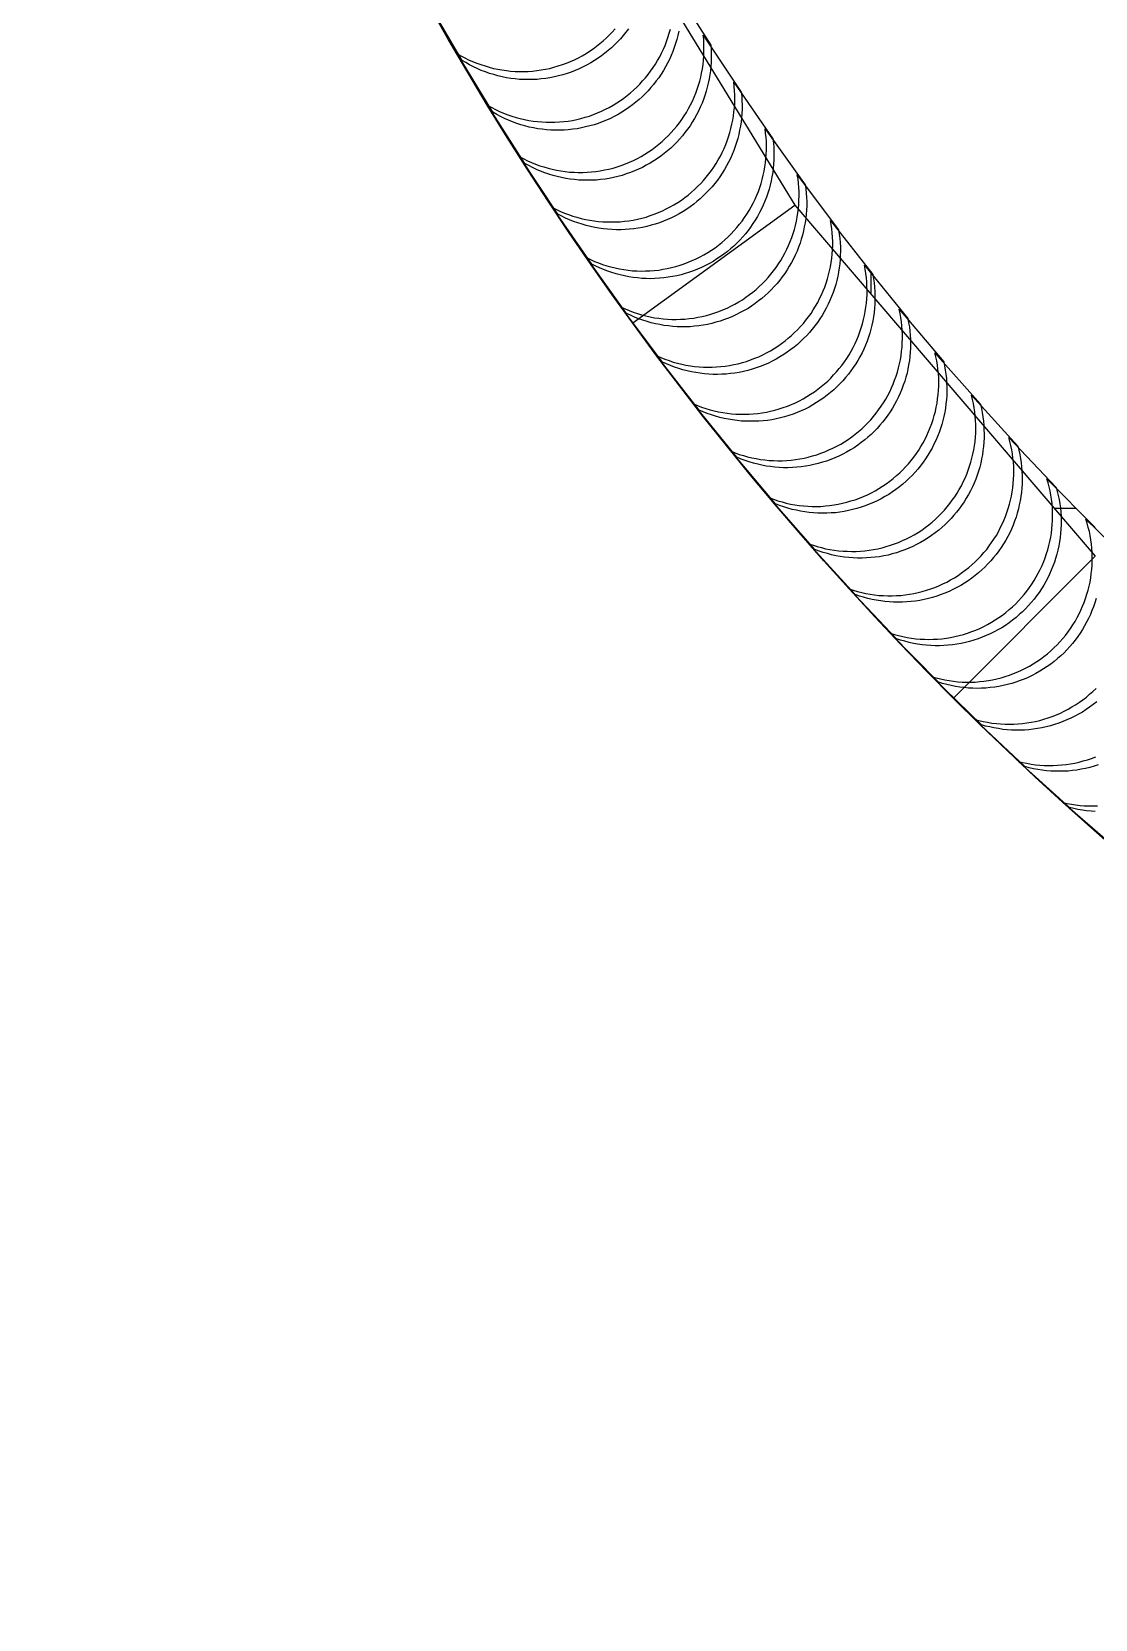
# Model space of a CAD drawing. Header units: metres. Extents: x -22.9 to 22.9, y -22.9 to 22.9.
# Drawn here: x -22.86 to -15.13, y -22.86 to -11.32 of the extents above; entities that cross this region are included whole.
import ezdxf

# ---------------------------------------------------------------- set-up
doc = ezdxf.new("R2010")
doc.units = ezdxf.units.M
for name, color, linetype in [('OBSERVED_CIRCULAR_SCAN', 3, 'Continuous'), ('SCAN_FOOTPRINTS', 5, 'Continuous'), ('TANK_BOUNDARY', 7, 'Continuous')]:
    doc.layers.add(name, color=color, linetype=linetype)

msp = doc.modelspace()

# ---------------------------------------------------------------- linework, layer by layer
at = {"layer": 'OBSERVED_CIRCULAR_SCAN'}
for p, q in [((-19.069, -9.716), (-17.315, -12.58)), ((-18.492, -13.435), (-17.315, -12.58)), ((-17.315, -12.58), (-15.133, -15.133)), ((-16.764, -13.066), (-16.764, -13.224)), ((-15.433, -14.783), (-15.273, -14.783)), ((-16.162, -16.162), (-15.133, -15.133))]:
    msp.add_line(p, q, dxfattribs=at)
at = {"layer": 'SCAN_FOOTPRINTS'}
for points in [[(-18.196, -10.996), (-17.927, -11.418), (-17.927, -11.418), (-17.925, -11.449), (-17.924, -11.48), (-17.924, -11.51), (-17.924, -11.541), (-17.926, -11.572), (-17.929, -11.603), (-17.933, -11.633), (-17.939, -11.663), (-17.945, -11.694), (-17.952, -11.724), (-17.96, -11.753), (-17.969, -11.783), (-17.979, -11.812), (-17.99, -11.84), (-18.003, -11.869), (-18.016, -11.897), (-18.03, -11.924), (-18.045, -11.951), (-18.061, -11.977), (-18.077, -12.003), (-18.095, -12.028), (-18.114, -12.053), (-18.133, -12.077), (-18.153, -12.1), (-18.174, -12.123), (-18.196, -12.145), (-18.218, -12.166), (-18.241, -12.186), (-18.265, -12.206), (-18.289, -12.224), (-18.315, -12.242), (-18.34, -12.259), (-18.367, -12.276), (-18.395, -12.291), (-18.423, -12.306), (-18.452, -12.32), (-18.481, -12.332), (-18.511, -12.344), (-18.541, -12.354), (-18.571, -12.364), (-18.602, -12.372), (-18.633, -12.379), (-18.664, -12.386), (-18.695, -12.391), (-18.727, -12.395), (-18.758, -12.398), (-18.79, -12.399), (-18.822, -12.4), (-18.854, -12.399), (-18.886, -12.398), (-18.917, -12.395), (-18.949, -12.391), (-18.98, -12.386), (-19.011, -12.38), (-19.042, -12.373), (-19.073, -12.365), (-19.103, -12.355), (-19.133, -12.345), (-19.163, -12.333), (-19.192, -12.321), (-19.221, -12.307), (-19.249, -12.293), (-19.277, -12.277), (-19.546, -11.855), (-19.546, -11.855), (-19.518, -11.871), (-19.49, -11.886), (-19.461, -11.899), (-19.432, -11.912), (-19.402, -11.923), (-19.372, -11.933), (-19.341, -11.943), (-19.311, -11.951), (-19.28, -11.958), (-19.249, -11.964), (-19.217, -11.969), (-19.186, -11.973), (-19.154, -11.976), (-19.122, -11.978), (-19.09, -11.978), (-19.059, -11.977), (-19.027, -11.976), (-18.995, -11.973), (-18.964, -11.969), (-18.932, -11.964), (-18.901, -11.958), (-18.87, -11.95), (-18.84, -11.942), (-18.809, -11.933), (-18.779, -11.922), (-18.75, -11.91), (-18.72, -11.898), (-18.692, -11.884), (-18.664, -11.87), (-18.636, -11.854), (-18.609, -11.837), (-18.583, -11.82), (-18.558, -11.803), (-18.534, -11.784), (-18.51, -11.764), (-18.487, -11.744), (-18.464, -11.723), (-18.442, -11.701), (-18.422, -11.678), (-18.401, -11.655), (-18.382, -11.631), (-18.364, -11.607), (-18.346, -11.581), (-18.329, -11.556), (-18.313, -11.529), (-18.298, -11.502), (-18.284, -11.475), (-18.271, -11.447), (-18.259, -11.419), (-18.248, -11.39), (-18.238, -11.361), (-18.228, -11.331), (-18.22, -11.302)], [(-18.525, -11.3), (-18.544, -11.324), (-18.563, -11.348), (-18.583, -11.371), (-18.605, -11.394), (-18.626, -11.416), (-18.649, -11.437), (-18.672, -11.457), (-18.696, -11.476), (-18.72, -11.495), (-18.746, -11.513), (-18.771, -11.529), (-18.798, -11.545), (-18.825, -11.561), (-18.854, -11.576), (-18.882, -11.589), (-18.912, -11.602), (-18.941, -11.613), (-18.971, -11.623), (-19.002, -11.633), (-19.032, -11.641), (-19.063, -11.648), (-19.095, -11.654), (-19.126, -11.659), (-19.158, -11.663), (-19.189, -11.666), (-19.221, -11.668), (-19.253, -11.668), (-19.285, -11.668), (-19.316, -11.666), (-19.348, -11.663), (-19.379, -11.659), (-19.411, -11.654), (-19.442, -11.648), (-19.473, -11.641), (-19.504, -11.632), (-19.534, -11.623), (-19.564, -11.612), (-19.594, -11.601), (-19.623, -11.588), (-19.651, -11.574), (-19.68, -11.56), (-19.707, -11.544), (-19.734, -11.528), (-19.987, -11.096)], [(-18.159, -11.317), (-18.166, -11.347), (-18.174, -11.377), (-18.182, -11.406), (-18.192, -11.435), (-18.203, -11.464), (-18.215, -11.493), (-18.227, -11.521), (-18.241, -11.548), (-18.256, -11.575), (-18.271, -11.602), (-18.287, -11.628), (-18.305, -11.654), (-18.323, -11.678), (-18.342, -11.703), (-18.362, -11.726), (-18.382, -11.749), (-18.404, -11.771), (-18.426, -11.793), (-18.448, -11.813), (-18.472, -11.833), (-18.496, -11.852), (-18.521, -11.871), (-18.546, -11.888), (-18.572, -11.904), (-18.6, -11.921), (-18.628, -11.936), (-18.656, -11.95), (-18.685, -11.963), (-18.715, -11.975), (-18.745, -11.986), (-18.775, -11.996), (-18.805, -12.005), (-18.836, -12.012), (-18.867, -12.019), (-18.898, -12.025), (-18.93, -12.029), (-18.962, -12.033), (-18.993, -12.035), (-19.025, -12.036), (-19.057, -12.036), (-19.089, -12.035), (-19.12, -12.033), (-19.152, -12.029), (-19.183, -12.025), (-19.215, -12.019), (-19.246, -12.013), (-19.277, -12.005), (-19.307, -11.996), (-19.337, -11.986), (-19.367, -11.975), (-19.396, -11.963), (-19.425, -11.95), (-19.454, -11.936), (-19.482, -11.921), (-19.509, -11.905), (-19.77, -11.478), (-19.77, -11.478), (-19.742, -11.494), (-19.714, -11.509), (-19.686, -11.523), (-19.657, -11.536), (-19.627, -11.548), (-19.598, -11.559), (-19.567, -11.569), (-19.537, -11.578), (-19.506, -11.586), (-19.475, -11.592), (-19.444, -11.598), (-19.412, -11.602), (-19.381, -11.606), (-19.349, -11.608), (-19.317, -11.609), (-19.285, -11.609), (-19.254, -11.608), (-19.222, -11.606), (-19.19, -11.602), (-19.159, -11.598), (-19.127, -11.592), (-19.096, -11.586), (-19.066, -11.578), (-19.035, -11.569), (-19.005, -11.559), (-18.975, -11.548), (-18.946, -11.536), (-18.917, -11.523), (-18.888, -11.509), (-18.86, -11.494), (-18.833, -11.478), (-18.807, -11.461), (-18.781, -11.444), (-18.756, -11.426), (-18.732, -11.406), (-18.709, -11.387), (-18.686, -11.366), (-18.664, -11.345), (-18.642, -11.322), (-18.622, -11.299)], [(-15.127, -15.441), (-15.136, -15.471), (-15.146, -15.5), (-15.157, -15.528), (-15.169, -15.557), (-15.182, -15.585), (-15.196, -15.612), (-15.211, -15.639), (-15.226, -15.666), (-15.243, -15.692), (-15.26, -15.717), (-15.279, -15.742), (-15.298, -15.766), (-15.318, -15.789), (-15.339, -15.812), (-15.36, -15.834), (-15.383, -15.856), (-15.407, -15.877), (-15.432, -15.897), (-15.457, -15.917), (-15.483, -15.935), (-15.509, -15.952), (-15.536, -15.969), (-15.564, -15.985), (-15.592, -15.999), (-15.621, -16.013), (-15.65, -16.026), (-15.68, -16.037), (-15.71, -16.048), (-15.74, -16.057), (-15.771, -16.065), (-15.802, -16.073), (-15.833, -16.079), (-15.864, -16.084), (-15.896, -16.088), (-15.928, -16.091), (-15.959, -16.092), (-15.991, -16.093), (-16.023, -16.092), (-16.055, -16.091), (-16.086, -16.088), (-16.118, -16.084), (-16.149, -16.079), (-16.18, -16.073), (-16.211, -16.066), (-16.242, -16.058), (-16.272, -16.048), (-16.623, -15.692), (-16.623, -15.692), (-16.593, -15.701), (-16.562, -15.71), (-16.531, -15.717), (-16.5, -15.723), (-16.469, -15.728), (-16.437, -15.732), (-16.406, -15.735), (-16.374, -15.736), (-16.342, -15.737), (-16.31, -15.736), (-16.279, -15.735), (-16.247, -15.732), (-16.215, -15.728), (-16.184, -15.723), (-16.153, -15.717), (-16.122, -15.709), (-16.091, -15.701), (-16.061, -15.691), (-16.031, -15.681), (-16.001, -15.669), (-15.972, -15.657), (-15.943, -15.643), (-15.915, -15.629), (-15.887, -15.613), (-15.86, -15.596), (-15.834, -15.579), (-15.808, -15.56), (-15.783, -15.541), (-15.758, -15.521), (-15.734, -15.5), (-15.711, -15.478), (-15.69, -15.456), (-15.669, -15.433), (-15.649, -15.41), (-15.63, -15.386), (-15.611, -15.361), (-15.594, -15.336), (-15.577, -15.31), (-15.562, -15.283), (-15.547, -15.256), (-15.533, -15.229), (-15.52, -15.201), (-15.508, -15.172), (-15.497, -15.144), (-15.487, -15.114), (-15.478, -15.085), (-15.47, -15.055), (-15.463, -15.025), (-15.457, -14.995), (-15.452, -14.965), (-15.448, -14.934), (-15.446, -14.903), (-15.444, -14.873), (-15.443, -14.842), (-15.443, -14.811), (-15.445, -14.78), (-15.447, -14.75), (-15.451, -14.719), (-15.455, -14.689), (-15.461, -14.658), (-15.468, -14.628), (-15.475, -14.598), (-15.484, -14.569), (-15.133, -14.925)], [(-15.123, -16.191), (-15.148, -16.211), (-15.174, -16.229), (-15.2, -16.248), (-15.227, -16.265), (-15.254, -16.281), (-15.282, -16.296), (-15.31, -16.31), (-15.339, -16.323), (-15.369, -16.335), (-15.399, -16.346), (-15.429, -16.356), (-15.459, -16.365), (-15.49, -16.373), (-15.521, -16.38), (-15.552, -16.386), (-15.584, -16.39), (-15.615, -16.394), (-15.647, -16.396), (-15.679, -16.397), (-15.711, -16.397), (-15.742, -16.396), (-15.774, -16.394), (-15.806, -16.391), (-15.837, -16.386), (-15.869, -16.381), (-15.9, -16.374), (-15.93, -16.367), (-15.961, -16.358), (-16.319, -16.009), (-16.319, -16.009), (-16.288, -16.017), (-16.257, -16.025), (-16.226, -16.032), (-16.195, -16.037), (-16.164, -16.042), (-16.132, -16.045), (-16.1, -16.047), (-16.068, -16.048), (-16.037, -16.048), (-16.005, -16.047), (-15.973, -16.044), (-15.942, -16.041), (-15.91, -16.036), (-15.879, -16.031), (-15.848, -16.024), (-15.817, -16.016), (-15.787, -16.007), (-15.756, -15.997), (-15.727, -15.986), (-15.697, -15.974), (-15.668, -15.961), (-15.64, -15.947), (-15.612, -15.931), (-15.584, -15.915), (-15.558, -15.898), (-15.531, -15.88), (-15.506, -15.861), (-15.481, -15.841), (-15.457, -15.821), (-15.434, -15.799), (-15.411, -15.777), (-15.39, -15.754), (-15.37, -15.731), (-15.35, -15.708), (-15.331, -15.683), (-15.313, -15.658), (-15.296, -15.632), (-15.28, -15.606), (-15.265, -15.579), (-15.251, -15.552), (-15.237, -15.524), (-15.225, -15.496), (-15.214, -15.468), (-15.203, -15.439), (-15.194, -15.409), (-15.185, -15.38), (-15.178, -15.35), (-15.171, -15.32), (-15.166, -15.289), (-15.162, -15.259), (-15.159, -15.228), (-15.156, -15.197), (-15.155, -15.167), (-15.155, -15.136), (-15.156, -15.105), (-15.158, -15.074), (-15.161, -15.044), (-15.165, -15.013), (-15.17, -14.983), (-15.176, -14.953), (-15.184, -14.923), (-15.192, -14.893), (-15.201, -14.864), (-14.843, -15.213)], [(-15.112, -16.65), (-15.142, -16.659), (-15.173, -16.668), (-15.204, -16.675), (-15.235, -16.681), (-15.266, -16.687), (-15.298, -16.691), (-15.329, -16.694), (-15.361, -16.695), (-15.393, -16.696), (-15.425, -16.696), (-15.456, -16.694), (-15.488, -16.692), (-15.519, -16.688), (-15.551, -16.683), (-15.582, -16.677), (-15.613, -16.67), (-15.644, -16.662), (-16.008, -16.319), (-16.008, -16.319), (-15.978, -16.327), (-15.947, -16.334), (-15.915, -16.34), (-15.884, -16.345), (-15.852, -16.349), (-15.821, -16.352), (-15.789, -16.353), (-15.757, -16.354), (-15.725, -16.353), (-15.694, -16.351), (-15.662, -16.348), (-15.63, -16.344), (-15.599, -16.339), (-15.568, -16.333), (-15.537, -16.326), (-15.506, -16.317), (-15.476, -16.308), (-15.446, -16.297), (-15.416, -16.285), (-15.387, -16.273), (-15.359, -16.259), (-15.33, -16.244), (-15.303, -16.228), (-15.276, -16.212), (-15.249, -16.194), (-15.223, -16.176), (-15.198, -16.156), (-15.174, -16.136), (-15.15, -16.115), (-15.127, -16.093)], [(-15.133, -16.988), (-15.164, -16.986), (-15.196, -16.983), (-15.227, -16.979), (-15.259, -16.973), (-15.29, -16.967), (-15.321, -16.959), (-15.692, -16.624), (-15.692, -16.624), (-15.661, -16.631), (-15.63, -16.638), (-15.598, -16.643), (-15.567, -16.648), (-15.535, -16.651), (-15.504, -16.653), (-15.472, -16.654), (-15.44, -16.654), (-15.408, -16.652), (-15.377, -16.65), (-15.345, -16.646), (-15.314, -16.642), (-15.282, -16.636), (-15.251, -16.629), (-15.22, -16.621), (-15.19, -16.612), (-15.16, -16.602), (-15.13, -16.591)], [(-14.992, -17.25), (-15.369, -16.922), (-15.369, -16.922), (-15.338, -16.929), (-15.307, -16.935), (-15.276, -16.94), (-15.244, -16.944), (-15.213, -16.946), (-15.181, -16.948), (-15.149, -16.948), (-15.117, -16.947)]]:
    msp.add_lwpolyline(points, dxfattribs=at)
for points in [[(-17.705, -11.76), (-17.702, -11.791), (-17.7, -11.822), (-17.699, -11.853), (-17.699, -11.883), (-17.701, -11.914), (-17.703, -11.945), (-17.707, -11.976), (-17.711, -12.006), (-17.717, -12.036), (-17.723, -12.066), (-17.731, -12.096), (-17.739, -12.126), (-17.749, -12.155), (-17.76, -12.184), (-17.771, -12.212), (-17.784, -12.241), (-17.797, -12.268), (-17.812, -12.295), (-17.827, -12.322), (-17.843, -12.348), (-17.861, -12.374), (-17.879, -12.399), (-17.898, -12.423), (-17.917, -12.447), (-17.938, -12.47), (-17.959, -12.492), (-17.981, -12.514), (-18.004, -12.534), (-18.027, -12.554), (-18.051, -12.573), (-18.076, -12.592), (-18.101, -12.609), (-18.128, -12.626), (-18.156, -12.643), (-18.183, -12.658), (-18.212, -12.672), (-18.241, -12.685), (-18.27, -12.697), (-18.3, -12.708), (-18.33, -12.718), (-18.361, -12.727), (-18.391, -12.735), (-18.422, -12.742), (-18.454, -12.748), (-18.485, -12.752), (-18.517, -12.756), (-18.549, -12.758), (-18.58, -12.759), (-18.612, -12.759), (-18.644, -12.758), (-18.676, -12.756), (-18.707, -12.753), (-18.739, -12.749), (-18.77, -12.743), (-18.801, -12.736), (-18.832, -12.729), (-18.862, -12.72), (-18.893, -12.71), (-18.923, -12.699), (-18.952, -12.687), (-18.981, -12.674), (-19.01, -12.66), (-19.038, -12.645), (-19.314, -12.229), (-19.314, -12.229), (-19.286, -12.244), (-19.258, -12.258), (-19.229, -12.271), (-19.199, -12.283), (-19.169, -12.294), (-19.139, -12.303), (-19.108, -12.312), (-19.078, -12.32), (-19.047, -12.326), (-19.015, -12.332), (-18.984, -12.336), (-18.952, -12.34), (-18.92, -12.342), (-18.889, -12.343), (-18.857, -12.343), (-18.825, -12.341), (-18.793, -12.339), (-18.762, -12.336), (-18.73, -12.331), (-18.699, -12.325), (-18.668, -12.319), (-18.637, -12.311), (-18.607, -12.302), (-18.577, -12.292), (-18.547, -12.281), (-18.517, -12.268), (-18.488, -12.255), (-18.46, -12.241), (-18.432, -12.226), (-18.405, -12.21), (-18.378, -12.193), (-18.353, -12.175), (-18.328, -12.157), (-18.304, -12.138), (-18.28, -12.118), (-18.258, -12.097), (-18.235, -12.075), (-18.214, -12.053), (-18.194, -12.03), (-18.174, -12.007), (-18.155, -11.982), (-18.137, -11.957), (-18.12, -11.932), (-18.104, -11.906), (-18.088, -11.879), (-18.074, -11.852), (-18.06, -11.824), (-18.048, -11.796), (-18.036, -11.767), (-18.026, -11.738), (-18.016, -11.709), (-18.007, -11.68), (-18, -11.65), (-17.993, -11.62), (-17.988, -11.589), (-17.983, -11.559), (-17.98, -11.528), (-17.977, -11.498), (-17.976, -11.467), (-17.976, -11.436), (-17.976, -11.405), (-17.978, -11.375), (-17.981, -11.344), (-17.705, -11.76)], [(-17.475, -12.098), (-17.472, -12.129), (-17.469, -12.16), (-17.468, -12.191), (-17.468, -12.221), (-17.469, -12.252), (-17.47, -12.283), (-17.473, -12.314), (-17.477, -12.344), (-17.482, -12.374), (-17.488, -12.405), (-17.495, -12.435), (-17.503, -12.464), (-17.512, -12.494), (-17.522, -12.523), (-17.533, -12.552), (-17.545, -12.58), (-17.558, -12.608), (-17.572, -12.635), (-17.587, -12.662), (-17.603, -12.689), (-17.62, -12.715), (-17.637, -12.74), (-17.656, -12.765), (-17.675, -12.789), (-17.695, -12.812), (-17.716, -12.835), (-17.737, -12.857), (-17.76, -12.878), (-17.783, -12.898), (-17.806, -12.918), (-17.831, -12.937), (-17.856, -12.955), (-17.882, -12.972), (-17.909, -12.989), (-17.937, -13.005), (-17.965, -13.019), (-17.994, -13.033), (-18.023, -13.046), (-18.052, -13.058), (-18.082, -13.068), (-18.113, -13.078), (-18.143, -13.086), (-18.174, -13.094), (-18.205, -13.1), (-18.237, -13.105), (-18.268, -13.109), (-18.3, -13.112), (-18.332, -13.114), (-18.363, -13.115), (-18.395, -13.114), (-18.427, -13.113), (-18.459, -13.11), (-18.49, -13.106), (-18.522, -13.101), (-18.553, -13.095), (-18.584, -13.088), (-18.615, -13.08), (-18.645, -13.071), (-18.675, -13.061), (-18.705, -13.049), (-18.734, -13.037), (-18.763, -13.023), (-18.791, -13.009), (-19.076, -12.598), (-19.076, -12.598), (-19.047, -12.612), (-19.018, -12.626), (-18.989, -12.638), (-18.96, -12.649), (-18.929, -12.66), (-18.899, -12.669), (-18.868, -12.677), (-18.837, -12.684), (-18.806, -12.69), (-18.775, -12.695), (-18.743, -12.699), (-18.712, -12.701), (-18.68, -12.703), (-18.648, -12.703), (-18.616, -12.703), (-18.584, -12.701), (-18.553, -12.698), (-18.521, -12.694), (-18.49, -12.689), (-18.459, -12.682), (-18.428, -12.675), (-18.397, -12.667), (-18.367, -12.657), (-18.337, -12.646), (-18.307, -12.635), (-18.278, -12.622), (-18.25, -12.608), (-18.221, -12.594), (-18.194, -12.578), (-18.167, -12.561), (-18.14, -12.544), (-18.115, -12.526), (-18.091, -12.507), (-18.067, -12.487), (-18.044, -12.467), (-18.022, -12.446), (-18, -12.424), (-17.979, -12.401), (-17.959, -12.378), (-17.94, -12.354), (-17.922, -12.329), (-17.904, -12.304), (-17.887, -12.278), (-17.872, -12.251), (-17.857, -12.224), (-17.843, -12.197), (-17.83, -12.169), (-17.818, -12.14), (-17.807, -12.112), (-17.797, -12.083), (-17.788, -12.053), (-17.78, -12.023), (-17.773, -11.993), (-17.767, -11.963), (-17.762, -11.933), (-17.758, -11.902), (-17.755, -11.872), (-17.753, -11.841), (-17.752, -11.81), (-17.753, -11.779), (-17.754, -11.749), (-17.756, -11.718), (-17.76, -11.687), (-17.475, -12.098)], [(-17.24, -12.432), (-17.236, -12.463), (-17.233, -12.493), (-17.231, -12.524), (-17.23, -12.555), (-17.23, -12.585), (-17.231, -12.616), (-17.233, -12.647), (-17.237, -12.678), (-17.241, -12.708), (-17.247, -12.738), (-17.253, -12.768), (-17.26, -12.798), (-17.269, -12.828), (-17.278, -12.857), (-17.289, -12.886), (-17.3, -12.915), (-17.313, -12.943), (-17.326, -12.971), (-17.341, -12.998), (-17.356, -13.025), (-17.372, -13.051), (-17.389, -13.077), (-17.407, -13.102), (-17.426, -13.126), (-17.445, -13.15), (-17.466, -13.173), (-17.487, -13.195), (-17.509, -13.217), (-17.532, -13.238), (-17.555, -13.258), (-17.579, -13.277), (-17.604, -13.295), (-17.63, -13.314), (-17.656, -13.331), (-17.684, -13.347), (-17.712, -13.362), (-17.74, -13.376), (-17.769, -13.39), (-17.798, -13.402), (-17.828, -13.413), (-17.858, -13.423), (-17.889, -13.432), (-17.919, -13.44), (-17.95, -13.447), (-17.982, -13.453), (-18.013, -13.458), (-18.045, -13.461), (-18.076, -13.464), (-18.108, -13.465), (-18.14, -13.465), (-18.172, -13.464), (-18.203, -13.462), (-18.235, -13.459), (-18.267, -13.455), (-18.298, -13.449), (-18.329, -13.443), (-18.36, -13.435), (-18.39, -13.427), (-18.421, -13.417), (-18.451, -13.406), (-18.48, -13.394), (-18.509, -13.381), (-18.538, -13.367), (-18.83, -12.962), (-18.83, -12.962), (-18.801, -12.976), (-18.772, -12.989), (-18.743, -13), (-18.713, -13.011), (-18.683, -13.021), (-18.652, -13.03), (-18.621, -13.037), (-18.59, -13.044), (-18.559, -13.049), (-18.527, -13.053), (-18.496, -13.057), (-18.464, -13.059), (-18.432, -13.06), (-18.4, -13.059), (-18.369, -13.058), (-18.337, -13.056), (-18.305, -13.052), (-18.274, -13.047), (-18.243, -13.042), (-18.212, -13.035), (-18.181, -13.027), (-18.15, -13.018), (-18.12, -13.008), (-18.091, -12.996), (-18.061, -12.984), (-18.032, -12.971), (-18.004, -12.957), (-17.976, -12.941), (-17.949, -12.925), (-17.922, -12.908), (-17.896, -12.89), (-17.871, -12.871), (-17.847, -12.852), (-17.824, -12.832), (-17.801, -12.811), (-17.779, -12.79), (-17.758, -12.767), (-17.738, -12.744), (-17.718, -12.72), (-17.699, -12.696), (-17.681, -12.671), (-17.664, -12.645), (-17.648, -12.619), (-17.633, -12.592), (-17.619, -12.565), (-17.605, -12.537), (-17.593, -12.509), (-17.581, -12.481), (-17.571, -12.452), (-17.561, -12.422), (-17.553, -12.393), (-17.545, -12.363), (-17.539, -12.333), (-17.533, -12.302), (-17.529, -12.272), (-17.526, -12.241), (-17.524, -12.211), (-17.522, -12.18), (-17.522, -12.149), (-17.523, -12.118), (-17.525, -12.088), (-17.528, -12.057), (-17.532, -12.026), (-17.24, -12.432)], [(-16.998, -12.761), (-16.993, -12.791), (-16.989, -12.822), (-16.987, -12.853), (-16.985, -12.883), (-16.985, -12.914), (-16.986, -12.945), (-16.987, -12.976), (-16.99, -13.006), (-16.994, -13.037), (-16.999, -13.067), (-17.004, -13.098), (-17.011, -13.128), (-17.019, -13.157), (-17.028, -13.187), (-17.038, -13.216), (-17.049, -13.245), (-17.061, -13.273), (-17.074, -13.301), (-17.088, -13.329), (-17.102, -13.356), (-17.118, -13.382), (-17.135, -13.408), (-17.152, -13.434), (-17.17, -13.458), (-17.189, -13.482), (-17.209, -13.506), (-17.23, -13.529), (-17.252, -13.551), (-17.274, -13.572), (-17.297, -13.593), (-17.321, -13.612), (-17.345, -13.631), (-17.371, -13.65), (-17.397, -13.667), (-17.424, -13.684), (-17.452, -13.7), (-17.48, -13.715), (-17.508, -13.729), (-17.537, -13.741), (-17.567, -13.753), (-17.597, -13.764), (-17.627, -13.774), (-17.658, -13.782), (-17.689, -13.79), (-17.72, -13.796), (-17.751, -13.801), (-17.783, -13.805), (-17.814, -13.808), (-17.846, -13.81), (-17.878, -13.811), (-17.91, -13.811), (-17.941, -13.809), (-17.973, -13.807), (-18.005, -13.803), (-18.036, -13.798), (-18.067, -13.793), (-18.098, -13.786), (-18.129, -13.778), (-18.159, -13.768), (-18.19, -13.758), (-18.219, -13.747), (-18.249, -13.735), (-18.277, -13.721), (-18.578, -13.321), (-18.578, -13.321), (-18.549, -13.335), (-18.519, -13.347), (-18.49, -13.358), (-18.46, -13.368), (-18.429, -13.378), (-18.398, -13.386), (-18.367, -13.393), (-18.336, -13.399), (-18.305, -13.403), (-18.273, -13.407), (-18.241, -13.41), (-18.21, -13.411), (-18.178, -13.411), (-18.146, -13.41), (-18.114, -13.409), (-18.083, -13.405), (-18.051, -13.401), (-18.02, -13.396), (-17.989, -13.39), (-17.958, -13.382), (-17.927, -13.374), (-17.897, -13.364), (-17.867, -13.353), (-17.838, -13.342), (-17.808, -13.329), (-17.78, -13.315), (-17.752, -13.3), (-17.724, -13.284), (-17.697, -13.268), (-17.671, -13.25), (-17.645, -13.231), (-17.621, -13.212), (-17.597, -13.193), (-17.574, -13.172), (-17.552, -13.151), (-17.53, -13.129), (-17.51, -13.106), (-17.49, -13.083), (-17.47, -13.058), (-17.452, -13.034), (-17.435, -13.008), (-17.418, -12.982), (-17.402, -12.956), (-17.388, -12.929), (-17.374, -12.901), (-17.361, -12.873), (-17.349, -12.845), (-17.338, -12.816), (-17.328, -12.787), (-17.319, -12.757), (-17.311, -12.728), (-17.305, -12.698), (-17.299, -12.667), (-17.294, -12.637), (-17.29, -12.606), (-17.287, -12.576), (-17.286, -12.545), (-17.285, -12.514), (-17.285, -12.483), (-17.287, -12.453), (-17.289, -12.422), (-17.293, -12.391), (-17.298, -12.361), (-16.998, -12.761)], [(-16.749, -13.085), (-16.744, -13.116), (-16.74, -13.146), (-16.737, -13.177), (-16.735, -13.207), (-16.734, -13.238), (-16.734, -13.269), (-16.735, -13.3), (-16.737, -13.33), (-16.74, -13.361), (-16.744, -13.392), (-16.75, -13.422), (-16.756, -13.452), (-16.763, -13.482), (-16.772, -13.512), (-16.781, -13.541), (-16.791, -13.57), (-16.803, -13.599), (-16.815, -13.627), (-16.828, -13.655), (-16.843, -13.682), (-16.858, -13.709), (-16.874, -13.735), (-16.891, -13.761), (-16.909, -13.786), (-16.927, -13.81), (-16.947, -13.834), (-16.967, -13.857), (-16.988, -13.88), (-17.01, -13.901), (-17.033, -13.922), (-17.056, -13.943), (-17.08, -13.962), (-17.105, -13.981), (-17.131, -13.999), (-17.158, -14.016), (-17.185, -14.033), (-17.213, -14.048), (-17.241, -14.063), (-17.27, -14.076), (-17.299, -14.088), (-17.329, -14.099), (-17.359, -14.11), (-17.39, -14.119), (-17.42, -14.127), (-17.452, -14.134), (-17.483, -14.14), (-17.514, -14.145), (-17.546, -14.148), (-17.577, -14.151), (-17.609, -14.152), (-17.641, -14.152), (-17.673, -14.152), (-17.704, -14.15), (-17.736, -14.147), (-17.768, -14.142), (-17.799, -14.137), (-17.83, -14.131), (-17.861, -14.123), (-17.892, -14.115), (-17.922, -14.105), (-17.952, -14.094), (-17.981, -14.083), (-18.01, -14.07), (-18.318, -13.676), (-18.318, -13.676), (-18.289, -13.689), (-18.26, -13.7), (-18.23, -13.711), (-18.199, -13.721), (-18.169, -13.729), (-18.138, -13.737), (-18.107, -13.743), (-18.075, -13.748), (-18.044, -13.753), (-18.012, -13.756), (-17.98, -13.758), (-17.949, -13.758), (-17.917, -13.758), (-17.885, -13.757), (-17.853, -13.754), (-17.822, -13.75), (-17.79, -13.746), (-17.759, -13.74), (-17.728, -13.733), (-17.697, -13.725), (-17.667, -13.716), (-17.637, -13.705), (-17.607, -13.694), (-17.578, -13.682), (-17.549, -13.668), (-17.521, -13.654), (-17.493, -13.639), (-17.466, -13.622), (-17.439, -13.605), (-17.413, -13.587), (-17.387, -13.568), (-17.364, -13.548), (-17.34, -13.528), (-17.318, -13.507), (-17.296, -13.486), (-17.275, -13.463), (-17.254, -13.44), (-17.235, -13.416), (-17.216, -13.392), (-17.198, -13.367), (-17.182, -13.341), (-17.165, -13.315), (-17.15, -13.288), (-17.136, -13.26), (-17.123, -13.233), (-17.11, -13.204), (-17.099, -13.176), (-17.089, -13.147), (-17.079, -13.117), (-17.071, -13.088), (-17.064, -13.058), (-17.057, -13.028), (-17.052, -12.997), (-17.048, -12.967), (-17.045, -12.936), (-17.043, -12.906), (-17.041, -12.875), (-17.041, -12.844), (-17.042, -12.813), (-17.045, -12.783), (-17.048, -12.752), (-17.052, -12.721), (-17.057, -12.691), (-16.749, -13.085)], [(-16.495, -13.405), (-16.489, -13.435), (-16.484, -13.465), (-16.481, -13.496), (-16.478, -13.526), (-16.476, -13.557), (-16.476, -13.588), (-16.476, -13.619), (-16.478, -13.65), (-16.48, -13.68), (-16.484, -13.711), (-16.489, -13.741), (-16.494, -13.772), (-16.501, -13.802), (-16.509, -13.831), (-16.518, -13.861), (-16.528, -13.89), (-16.538, -13.919), (-16.55, -13.947), (-16.563, -13.975), (-16.577, -14.003), (-16.591, -14.03), (-16.607, -14.057), (-16.623, -14.083), (-16.641, -14.108), (-16.659, -14.133), (-16.678, -14.157), (-16.698, -14.181), (-16.718, -14.204), (-16.74, -14.226), (-16.762, -14.247), (-16.785, -14.268), (-16.808, -14.287), (-16.833, -14.307), (-16.859, -14.326), (-16.885, -14.344), (-16.912, -14.36), (-16.94, -14.376), (-16.968, -14.391), (-16.997, -14.405), (-17.026, -14.418), (-17.055, -14.43), (-17.085, -14.441), (-17.115, -14.45), (-17.146, -14.459), (-17.177, -14.467), (-17.208, -14.473), (-17.239, -14.478), (-17.271, -14.483), (-17.302, -14.486), (-17.334, -14.488), (-17.366, -14.489), (-17.398, -14.489), (-17.429, -14.487), (-17.461, -14.485), (-17.493, -14.481), (-17.524, -14.477), (-17.555, -14.471), (-17.586, -14.464), (-17.617, -14.456), (-17.648, -14.447), (-17.678, -14.437), (-17.707, -14.426), (-17.737, -14.413), (-18.052, -14.025), (-18.052, -14.025), (-18.023, -14.037), (-17.993, -14.049), (-17.963, -14.059), (-17.932, -14.068), (-17.902, -14.076), (-17.871, -14.083), (-17.839, -14.088), (-17.808, -14.093), (-17.776, -14.097), (-17.745, -14.099), (-17.713, -14.1), (-17.681, -14.101), (-17.649, -14.1), (-17.618, -14.098), (-17.586, -14.095), (-17.554, -14.09), (-17.523, -14.085), (-17.492, -14.078), (-17.461, -14.071), (-17.43, -14.062), (-17.4, -14.052), (-17.37, -14.042), (-17.341, -14.03), (-17.312, -14.017), (-17.283, -14.003), (-17.255, -13.988), (-17.228, -13.972), (-17.201, -13.955), (-17.174, -13.938), (-17.149, -13.919), (-17.124, -13.899), (-17.1, -13.88), (-17.077, -13.859), (-17.055, -13.838), (-17.034, -13.815), (-17.013, -13.793), (-16.993, -13.769), (-16.974, -13.745), (-16.956, -13.72), (-16.938, -13.695), (-16.922, -13.668), (-16.906, -13.642), (-16.892, -13.615), (-16.878, -13.587), (-16.865, -13.559), (-16.854, -13.531), (-16.843, -13.502), (-16.833, -13.473), (-16.824, -13.443), (-16.816, -13.413), (-16.81, -13.383), (-16.804, -13.353), (-16.799, -13.323), (-16.796, -13.292), (-16.793, -13.261), (-16.791, -13.231), (-16.791, -13.2), (-16.792, -13.169), (-16.793, -13.138), (-16.796, -13.108), (-16.799, -13.077), (-16.804, -13.047), (-16.81, -13.016), (-16.495, -13.405)], [(-16.234, -13.719), (-16.228, -13.749), (-16.223, -13.779), (-16.218, -13.81), (-16.215, -13.841), (-16.213, -13.871), (-16.212, -13.902), (-16.212, -13.933), (-16.212, -13.964), (-16.214, -13.994), (-16.218, -14.025), (-16.222, -14.056), (-16.227, -14.086), (-16.233, -14.116), (-16.24, -14.146), (-16.248, -14.176), (-16.258, -14.205), (-16.268, -14.234), (-16.279, -14.263), (-16.291, -14.291), (-16.305, -14.319), (-16.319, -14.346), (-16.334, -14.373), (-16.35, -14.399), (-16.366, -14.425), (-16.384, -14.45), (-16.403, -14.475), (-16.422, -14.499), (-16.442, -14.522), (-16.463, -14.545), (-16.485, -14.566), (-16.508, -14.588), (-16.531, -14.608), (-16.555, -14.628), (-16.581, -14.647), (-16.607, -14.665), (-16.633, -14.683), (-16.661, -14.699), (-16.688, -14.715), (-16.717, -14.729), (-16.745, -14.742), (-16.775, -14.755), (-16.804, -14.766), (-16.834, -14.777), (-16.865, -14.786), (-16.896, -14.794), (-16.927, -14.801), (-16.958, -14.807), (-16.989, -14.812), (-17.021, -14.816), (-17.052, -14.818), (-17.084, -14.82), (-17.116, -14.82), (-17.148, -14.819), (-17.18, -14.818), (-17.211, -14.815), (-17.243, -14.811), (-17.274, -14.805), (-17.305, -14.799), (-17.336, -14.792), (-17.367, -14.783), (-17.397, -14.774), (-17.427, -14.763), (-17.457, -14.751), (-17.779, -14.369), (-17.779, -14.369), (-17.75, -14.381), (-17.72, -14.392), (-17.689, -14.401), (-17.659, -14.41), (-17.628, -14.417), (-17.597, -14.423), (-17.565, -14.429), (-17.534, -14.433), (-17.502, -14.436), (-17.47, -14.437), (-17.439, -14.438), (-17.407, -14.438), (-17.375, -14.436), (-17.343, -14.434), (-17.312, -14.43), (-17.28, -14.425), (-17.249, -14.419), (-17.218, -14.412), (-17.187, -14.404), (-17.157, -14.395), (-17.127, -14.384), (-17.097, -14.373), (-17.068, -14.36), (-17.039, -14.347), (-17.011, -14.333), (-16.983, -14.317), (-16.956, -14.301), (-16.929, -14.283), (-16.903, -14.265), (-16.878, -14.246), (-16.853, -14.226), (-16.83, -14.206), (-16.808, -14.184), (-16.786, -14.163), (-16.765, -14.14), (-16.745, -14.117), (-16.725, -14.093), (-16.707, -14.068), (-16.689, -14.043), (-16.672, -14.017), (-16.656, -13.991), (-16.641, -13.964), (-16.627, -13.937), (-16.614, -13.909), (-16.602, -13.881), (-16.591, -13.852), (-16.58, -13.823), (-16.571, -13.794), (-16.563, -13.764), (-16.556, -13.734), (-16.549, -13.704), (-16.544, -13.674), (-16.54, -13.643), (-16.537, -13.612), (-16.535, -13.582), (-16.534, -13.551), (-16.534, -13.52), (-16.535, -13.489), (-16.538, -13.459), (-16.541, -13.428), (-16.545, -13.397), (-16.55, -13.367), (-16.557, -13.337), (-16.234, -13.719)], [(-15.968, -14.028), (-15.961, -14.058), (-15.955, -14.089), (-15.95, -14.119), (-15.946, -14.15), (-15.943, -14.18), (-15.942, -14.211), (-15.941, -14.242), (-15.941, -14.273), (-15.943, -14.303), (-15.945, -14.334), (-15.949, -14.365), (-15.953, -14.395), (-15.959, -14.425), (-15.965, -14.455), (-15.973, -14.485), (-15.982, -14.515), (-15.991, -14.544), (-16.002, -14.573), (-16.014, -14.601), (-16.026, -14.629), (-16.04, -14.657), (-16.055, -14.684), (-16.07, -14.711), (-16.086, -14.737), (-16.104, -14.763), (-16.122, -14.787), (-16.141, -14.812), (-16.16, -14.835), (-16.181, -14.858), (-16.202, -14.881), (-16.224, -14.902), (-16.247, -14.923), (-16.271, -14.943), (-16.296, -14.963), (-16.322, -14.982), (-16.348, -15), (-16.375, -15.017), (-16.403, -15.032), (-16.431, -15.047), (-16.459, -15.061), (-16.488, -15.074), (-16.518, -15.086), (-16.547, -15.097), (-16.578, -15.107), (-16.608, -15.116), (-16.639, -15.124), (-16.67, -15.13), (-16.701, -15.136), (-16.733, -15.14), (-16.765, -15.143), (-16.796, -15.145), (-16.828, -15.146), (-16.86, -15.146), (-16.892, -15.145), (-16.923, -15.143), (-16.955, -15.139), (-16.986, -15.135), (-17.018, -15.129), (-17.049, -15.122), (-17.079, -15.114), (-17.11, -15.105), (-17.14, -15.095), (-17.17, -15.084), (-17.5, -14.708), (-17.5, -14.708), (-17.47, -14.719), (-17.44, -14.729), (-17.409, -14.738), (-17.379, -14.746), (-17.348, -14.753), (-17.316, -14.759), (-17.285, -14.763), (-17.253, -14.767), (-17.222, -14.769), (-17.19, -14.77), (-17.158, -14.771), (-17.126, -14.77), (-17.094, -14.767), (-17.063, -14.764), (-17.031, -14.76), (-17, -14.754), (-16.969, -14.748), (-16.938, -14.74), (-16.908, -14.731), (-16.877, -14.722), (-16.847, -14.711), (-16.818, -14.699), (-16.789, -14.686), (-16.76, -14.672), (-16.732, -14.657), (-16.705, -14.641), (-16.678, -14.624), (-16.652, -14.606), (-16.626, -14.587), (-16.601, -14.568), (-16.577, -14.547), (-16.554, -14.526), (-16.532, -14.505), (-16.511, -14.483), (-16.49, -14.46), (-16.47, -14.436), (-16.452, -14.412), (-16.433, -14.387), (-16.416, -14.361), (-16.4, -14.335), (-16.384, -14.309), (-16.37, -14.281), (-16.356, -14.254), (-16.344, -14.226), (-16.332, -14.197), (-16.321, -14.168), (-16.312, -14.139), (-16.303, -14.11), (-16.295, -14.08), (-16.289, -14.05), (-16.283, -14.019), (-16.279, -13.989), (-16.275, -13.958), (-16.273, -13.928), (-16.271, -13.897), (-16.271, -13.866), (-16.271, -13.835), (-16.273, -13.805), (-16.276, -13.774), (-16.28, -13.743), (-16.285, -13.713), (-16.291, -13.683), (-16.298, -13.653), (-15.968, -14.028)], [(-15.695, -14.333), (-15.688, -14.362), (-15.681, -14.393), (-15.676, -14.423), (-15.671, -14.453), (-15.668, -14.484), (-15.666, -14.515), (-15.664, -14.545), (-15.664, -14.576), (-15.665, -14.607), (-15.667, -14.638), (-15.67, -14.668), (-15.674, -14.699), (-15.679, -14.729), (-15.685, -14.759), (-15.692, -14.789), (-15.7, -14.819), (-15.709, -14.849), (-15.719, -14.878), (-15.73, -14.906), (-15.742, -14.935), (-15.755, -14.963), (-15.769, -14.99), (-15.784, -15.017), (-15.8, -15.043), (-15.817, -15.069), (-15.835, -15.094), (-15.853, -15.119), (-15.872, -15.143), (-15.892, -15.166), (-15.913, -15.189), (-15.935, -15.211), (-15.957, -15.232), (-15.981, -15.253), (-16.006, -15.273), (-16.031, -15.293), (-16.057, -15.311), (-16.084, -15.328), (-16.111, -15.345), (-16.138, -15.36), (-16.167, -15.375), (-16.195, -15.388), (-16.225, -15.401), (-16.254, -15.412), (-16.284, -15.423), (-16.315, -15.432), (-16.345, -15.44), (-16.376, -15.448), (-16.408, -15.454), (-16.439, -15.459), (-16.471, -15.462), (-16.502, -15.465), (-16.534, -15.467), (-16.566, -15.467), (-16.598, -15.467), (-16.629, -15.465), (-16.661, -15.462), (-16.692, -15.458), (-16.724, -15.453), (-16.755, -15.447), (-16.786, -15.44), (-16.817, -15.431), (-16.847, -15.422), (-16.877, -15.411), (-17.214, -15.042), (-17.214, -15.042), (-17.184, -15.052), (-17.154, -15.062), (-17.123, -15.07), (-17.092, -15.078), (-17.061, -15.084), (-17.03, -15.089), (-16.998, -15.093), (-16.966, -15.096), (-16.935, -15.097), (-16.903, -15.098), (-16.871, -15.098), (-16.839, -15.096), (-16.808, -15.093), (-16.776, -15.089), (-16.745, -15.084), (-16.713, -15.078), (-16.682, -15.071), (-16.652, -15.063), (-16.621, -15.053), (-16.591, -15.043), (-16.562, -15.032), (-16.533, -15.019), (-16.504, -15.006), (-16.475, -14.991), (-16.448, -14.976), (-16.421, -14.959), (-16.394, -14.942), (-16.368, -14.923), (-16.343, -14.904), (-16.318, -14.884), (-16.294, -14.863), (-16.272, -14.842), (-16.25, -14.82), (-16.229, -14.797), (-16.209, -14.774), (-16.19, -14.75), (-16.172, -14.725), (-16.154, -14.7), (-16.137, -14.674), (-16.121, -14.648), (-16.106, -14.621), (-16.092, -14.593), (-16.079, -14.565), (-16.067, -14.537), (-16.056, -14.508), (-16.046, -14.479), (-16.037, -14.45), (-16.029, -14.42), (-16.022, -14.39), (-16.016, -14.36), (-16.011, -14.33), (-16.007, -14.299), (-16.004, -14.268), (-16.002, -14.238), (-16.001, -14.207), (-16.001, -14.176), (-16.003, -14.145), (-16.005, -14.115), (-16.008, -14.084), (-16.013, -14.054), (-16.018, -14.023), (-16.025, -13.993), (-16.032, -13.963), (-15.695, -14.333)], [(-15.417, -14.632), (-15.409, -14.661), (-15.402, -14.691), (-15.396, -14.721), (-15.391, -14.752), (-15.387, -14.782), (-15.384, -14.813), (-15.382, -14.844), (-15.381, -14.874), (-15.381, -14.905), (-15.383, -14.936), (-15.385, -14.967), (-15.388, -14.997), (-15.393, -15.028), (-15.398, -15.058), (-15.405, -15.088), (-15.412, -15.118), (-15.421, -15.148), (-15.43, -15.177), (-15.441, -15.206), (-15.453, -15.234), (-15.465, -15.263), (-15.478, -15.29), (-15.493, -15.317), (-15.508, -15.344), (-15.524, -15.37), (-15.542, -15.396), (-15.56, -15.421), (-15.578, -15.445), (-15.598, -15.469), (-15.618, -15.492), (-15.64, -15.514), (-15.662, -15.536), (-15.685, -15.557), (-15.709, -15.578), (-15.734, -15.598), (-15.76, -15.617), (-15.786, -15.635), (-15.813, -15.652), (-15.84, -15.668), (-15.868, -15.683), (-15.897, -15.697), (-15.926, -15.71), (-15.955, -15.722), (-15.985, -15.733), (-16.015, -15.743), (-16.046, -15.752), (-16.077, -15.759), (-16.108, -15.766), (-16.139, -15.772), (-16.17, -15.776), (-16.202, -15.779), (-16.234, -15.782), (-16.266, -15.783), (-16.297, -15.783), (-16.329, -15.782), (-16.361, -15.779), (-16.392, -15.776), (-16.424, -15.772), (-16.455, -15.766), (-16.486, -15.759), (-16.517, -15.751), (-16.548, -15.743), (-16.578, -15.733), (-16.922, -15.37), (-16.922, -15.37), (-16.892, -15.38), (-16.861, -15.389), (-16.83, -15.396), (-16.799, -15.403), (-16.768, -15.409), (-16.736, -15.413), (-16.705, -15.417), (-16.673, -15.419), (-16.641, -15.42), (-16.61, -15.42), (-16.578, -15.419), (-16.546, -15.417), (-16.515, -15.413), (-16.483, -15.409), (-16.452, -15.403), (-16.421, -15.397), (-16.39, -15.389), (-16.359, -15.38), (-16.329, -15.37), (-16.299, -15.359), (-16.27, -15.347), (-16.241, -15.334), (-16.212, -15.32), (-16.184, -15.305), (-16.157, -15.289), (-16.13, -15.272), (-16.104, -15.254), (-16.078, -15.235), (-16.053, -15.215), (-16.029, -15.195), (-16.006, -15.173), (-15.984, -15.152), (-15.963, -15.129), (-15.942, -15.106), (-15.922, -15.083), (-15.904, -15.058), (-15.886, -15.033), (-15.869, -15.008), (-15.852, -14.981), (-15.837, -14.955), (-15.823, -14.927), (-15.809, -14.9), (-15.797, -14.872), (-15.785, -14.843), (-15.775, -14.814), (-15.765, -14.785), (-15.756, -14.755), (-15.749, -14.725), (-15.742, -14.695), (-15.737, -14.665), (-15.732, -14.635), (-15.729, -14.604), (-15.727, -14.573), (-15.725, -14.542), (-15.725, -14.512), (-15.726, -14.481), (-15.728, -14.45), (-15.731, -14.42), (-15.735, -14.389), (-15.74, -14.359), (-15.746, -14.328), (-15.753, -14.298), (-15.761, -14.269), (-15.417, -14.632)]]:
    msp.add_lwpolyline(points, close=True, dxfattribs=at)
at = {"layer": 'TANK_BOUNDARY'}
msp.add_circle((0, 0), 22.86, dxfattribs=at)

doc.saveas('drawing.dxf')
